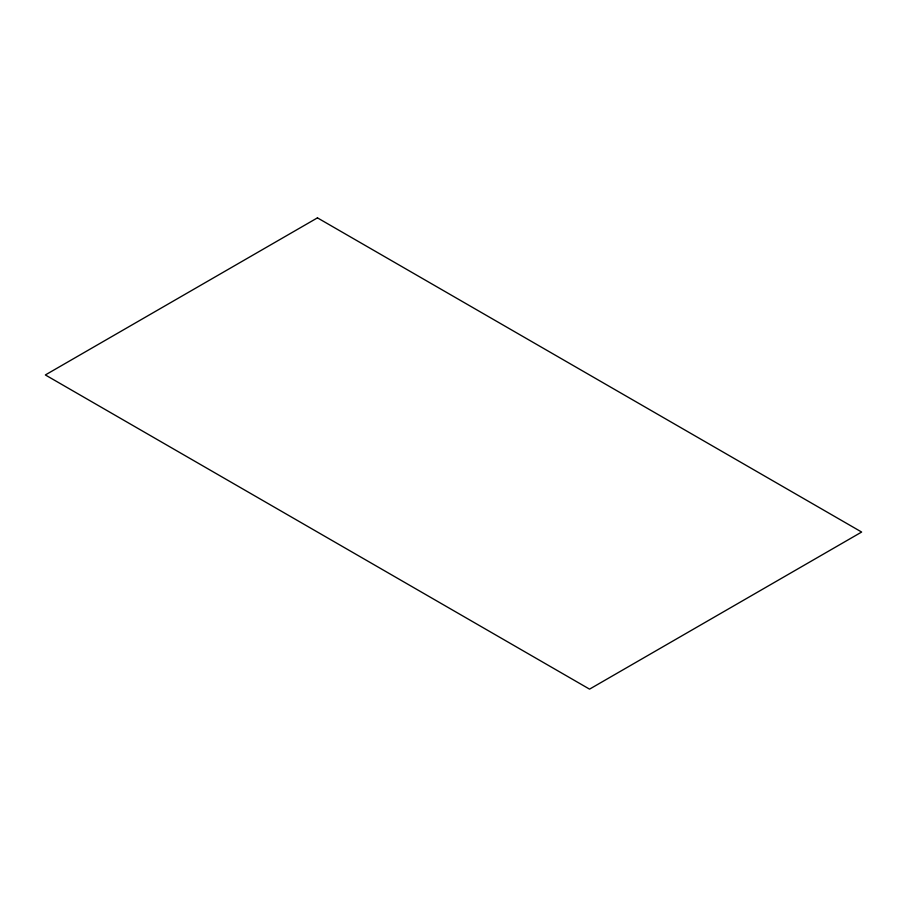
<?xml version="1.0" encoding="UTF-8"?>
<svg xmlns="http://www.w3.org/2000/svg" width="907" height="907" viewBox="0 0 907 907"><rect width="100%" height="100%" fill="white"/><g stroke="black" fill="none" stroke-linecap="round" stroke-linejoin="round"><path stroke-width="1.36" d="M317.45 217.861L45.35 374.954L589.55 689.139L861.65 532.046L317.45 217.861"/></g></svg>
